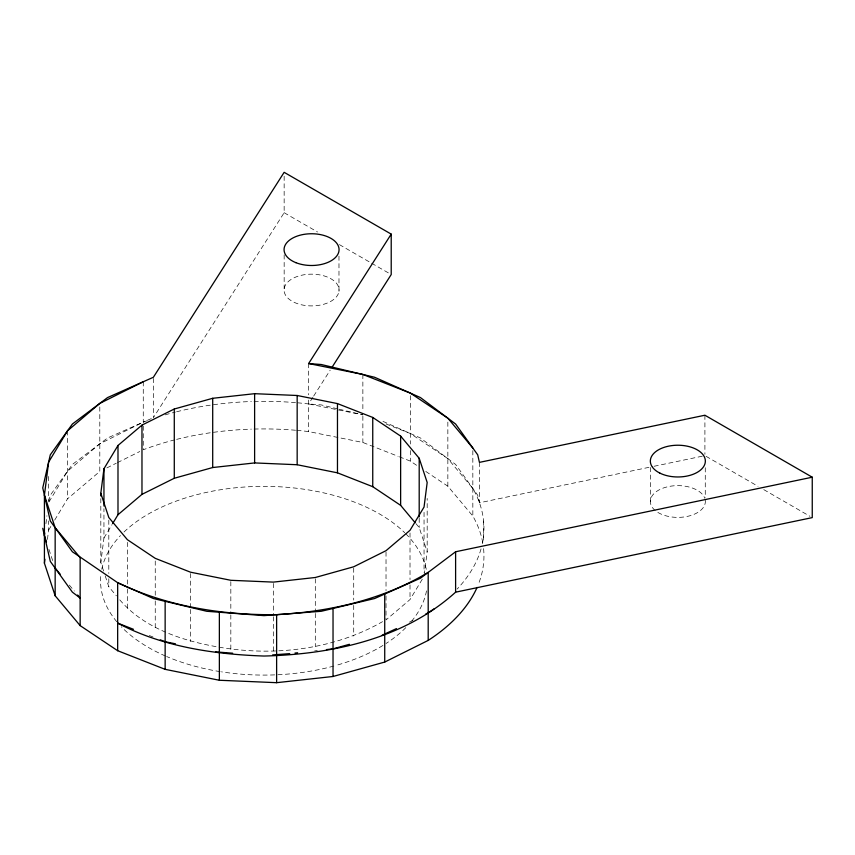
<?xml version="1.0" encoding="UTF-8"?>
<svg xmlns="http://www.w3.org/2000/svg" width="855" height="855" viewBox="0 0 855 855"><rect width="100%" height="100%" fill="white"/><g stroke="black" fill="none" stroke-linecap="round" stroke-linejoin="round"><path stroke-width="0.64" stroke-dasharray="4.28 3.21" d="M45.924 523.688L46.94 515.757M47.442 539.398L48.628 530.143L48.628 520.941M103.615 571.033L100.815 562.558L103.947 537.987L103.947 508.693M424.219 574.998L427.179 551.721L427.179 498.454M48.906 501.319L50.285 495.237L72.386 464.436L107.548 437.984L142.08 422.68L99.8 443.809L67.513 471.233L48.628 502.537M48.628 530.143L51.321 525.665M54.699 520.075L67.513 498.839L99.8 471.426L99.8 403.4M103.947 537.987L111.973 524.692M386.022 595.956L386.022 619.928L410.015 599.558L422.712 578.504M284.149 176.226L284.149 212.724L153.376 417.678L153.376 377.269M312.941 397.212L308.634 403.955A219.949 126.989 0 0 0 296.835 402.737M313.667 396.079L330.18 370.194M106.854 467.909L116.248 463.228M117.424 462.641L139.75 451.526M219.126 647.192C274.199 656.576 333.632 649.725 382.559 621.649M409.406 622.162L412.922 620.399M143.266 381.747L143.266 422.156L152.254 418.18M382.955 421.376L420.446 437.984L455.608 464.436L477.71 495.237L479.431 502.783L652.771 466.541M654.075 466.274L703.601 455.918M314.661 650.89L317.291 650.602M296.835 430.343A219.949 126.989 0 0 1 308.634 431.572L362.862 442.473L398.163 456.335M119.775 599.868C143.822 628.072 182.243 640.812 217.833 646.936M337.65 408.84L321.266 404.917L308.634 403.955L362.862 414.867L338.911 409.139M385.99 423.941L410.347 433.506L447.849 458.601L472.836 488.451A219.949 126.989 0 0 1 482.348 543.609M399.381 456.816L410.347 461.112L418.063 466.274M149.315 635.532L152.97 636.964M284.149 212.724L317.536 231.994M339.403 244.626L370.493 262.571M371.636 263.233L390.062 273.867M706.059 456.314L758 486.303M763.772 489.626L809.942 516.292M425.79 471.447L447.849 486.206L472.836 516.057A219.949 126.989 0 0 1 482.904 543.556M415.819 523.495L419.196 527.524L427.179 551.721M105.208 575.864L108.809 586.754L116.398 595.828M69.319 585.077L74.321 591.04M48.959 549.37L52.679 560.645M705.268 467.728L705.268 497.706M704.905 415.231L704.905 454.336M650.431 467.503L650.431 502.697M483.588 521.016L483.588 543.363M479.431 462.373L479.431 502.783M472.836 450.649L472.836 516.057M447.849 422.103L447.849 486.206M424.048 512.369L424.048 572.294M419.196 518.205L419.196 527.524M410.347 395.705L410.347 444.023M410.347 450.596L410.347 461.112M410.015 532.975L410.015 579.583M410.015 584.906L410.015 599.558M386.022 552.009L386.022 590.634M362.862 374.458L362.862 410.956M362.862 416.182L362.862 442.473M353.714 568.105L353.714 600.071M353.714 605.393L353.714 636.024M338.975 256.115L338.975 291.309A27.499 15.871 0 0 1 295.948 303.098A27.499 15.871 0 0 1 299.774 275.695A27.499 15.871 0 0 1 338.975 291.309M315.303 578.824L315.303 612.116M315.303 613.452L315.303 646.743M308.634 363.546L308.634 394.839M308.634 400.044L308.634 431.572M284.159 254.865L284.159 288.755M273.386 583.441L273.386 615.397M273.386 616.733L273.386 651.35M230.829 581.635L230.829 613.591M230.829 614.927L230.829 649.543M190.537 573.523L190.537 608.151M190.537 609.476L190.537 641.442M155.247 561.008L155.247 595.625M155.247 600.958L155.247 627.591M143.266 426.1L143.266 449.762A219.949 126.989 0 0 1 175.35 439.694M127.374 542.359L127.374 587.631M127.374 588.967L127.374 608.942M108.809 520.171L108.809 573.438M108.809 578.771L108.809 586.754M100.815 498.636L100.815 562.558M67.513 430.813L67.513 498.839M48.628 476.459L48.628 501.233M705.268 500.314A27.499 15.871 0 0 1 667.018 516.099A27.499 15.871 0 0 1 660.434 489.22A27.499 15.871 0 0 1 704.766 498.262M481.044 548.878A219.949 126.989 0 0 1 457.169 589.031M143.266 422.156A219.949 126.989 0 0 1 146.782 420.852M165.133 414.867A219.949 126.989 0 0 1 175.35 412.089M176.643 411.757A219.949 126.989 0 0 1 251.37 401.529M254.021 401.444A219.949 126.989 0 0 1 295.509 402.63M483.588 548.621A219.949 126.989 0 0 1 478.052 585.13M176.643 439.374A219.949 126.989 0 0 1 251.37 429.135M254.021 429.06A219.949 126.989 0 0 1 295.509 430.236M426.495 590.901A163.455 94.371 0 0 1 411.779 621.029M405.815 627.645A163.455 94.371 0 0 1 386.022 643.505M382.955 645.44A163.455 94.371 0 0 1 335.117 665.682M333.824 666.045A163.455 94.371 0 0 1 221.477 671.838M220.141 671.624A163.455 94.371 0 0 1 166.661 656.533M165.475 656.02A163.455 94.371 0 0 1 121.335 626.779M116.825 621.777A163.455 94.371 0 0 1 100.911 574.442M101.756 569.238A163.455 94.371 0 0 1 120.448 535.583M123.996 532.013A163.455 94.371 0 0 1 404.714 532.708M405.698 533.68A163.455 94.371 0 0 1 426.474 570.403"/><path stroke-width="1.28" d="M477.069 587.428A219.949 126.989 0 0 1 428.195 640.406L384.729 662.059L333.033 676.487L276.625 682.685L219.361 680.259L165.143 669.347L117.659 650.708L80.146 625.614L55.158 595.764L44.417 563.199L44.417 495.184L48.628 462.127L67.513 430.813L99.8 403.4L143.266 381.747M44.749 532.954L44.417 535.593L46.48 541.856M44.417 563.199L44.92 559.234M100.815 493.314L103.947 468.743L117.99 445.476L141.973 425.106L174.281 409.011L212.703 398.291L254.619 393.685L297.166 395.491L337.469 403.592L372.748 417.443L400.632 436.093L419.196 458.28L427.179 482.477L424.048 507.047L410.015 530.303L386.022 550.684L353.714 566.78L315.303 577.499L273.386 582.105L230.829 580.299L190.537 572.198L155.247 558.347L127.374 539.687L108.809 517.51L100.815 493.314L100.815 495.975M112.636 523.591L117.99 514.721L141.973 494.35L174.281 478.255L212.703 467.535L254.619 462.929L297.166 464.735L337.469 472.836L372.748 486.687L400.632 505.348L414.974 522.48M472.836 448.041L447.849 418.191L410.347 393.097L362.862 374.458L308.634 363.546L391.216 234.12L284.149 172.315L153.376 377.269L107.548 397.575L72.386 424.027L50.285 454.828L42.75 487.895L50.285 520.952L72.386 551.764L117.659 582.693L153.376 598.521L206.739 611.282L264.003 615.632L321.266 611.282L374.629 598.521L420.446 578.215L455.608 551.764L812.25 477.208L812.25 517.617L455.608 592.173C403.71 639.08 332.103 654.321 264.003 656.042C213.739 654.289 162.642 646.818 117.659 623.103L133.487 629.312M332.328 366.816L391.216 274.541L391.216 234.12M117.659 650.708L117.659 582.693C167.206 606.366 222.022 615.29 276.625 614.67C329.549 611.699 382.377 599.911 428.195 572.38L428.195 640.406M396.474 628.596L382.206 635.158M425.854 613.965L428.195 612.789A219.949 126.989 0 0 0 434.009 608.878M349.417 644.296L333.033 648.87L326.471 649.597M289.738 653.637L272.627 654.909M294.986 653.06L297.615 652.771M232.678 653.209L215.492 651.873M308.634 363.546L321.266 364.508L374.629 377.269L420.446 397.575L455.608 424.027L477.71 454.828L479.431 462.373L704.905 415.231L812.25 477.208M175.467 643.815L165.143 641.742L160.27 639.829M44.417 495.184L55.158 527.749L80.146 557.599L80.146 625.614M55.158 568.158L60.16 574.122M77.645 595.016L80.146 598.008L72.386 592.173L50.285 561.361L42.75 528.305M455.608 551.764L455.608 592.173M419.196 458.28L419.196 516.869M400.632 436.093L400.632 505.348M384.729 594.043L384.729 662.059M372.748 417.443L372.748 486.687M337.469 403.592L337.469 472.836M333.033 608.461L333.033 676.487M297.166 395.491L297.166 464.735M276.625 614.67L276.625 682.685M254.619 393.685L254.619 462.929M219.361 612.233L219.361 680.259M212.703 398.291L212.703 467.535M174.281 409.011L174.281 478.255M165.143 601.332L165.143 669.347M141.973 425.106L141.973 494.35M117.99 445.476L117.99 514.721M103.947 468.743L103.947 506.032M55.158 527.749L55.158 595.764M295.948 262.688A27.499 15.871 0 0 0 338.975 250.9A27.499 15.871 0 0 0 299.774 235.285A27.499 15.871 0 0 0 295.948 262.688M659.921 473.136A27.499 15.871 0 0 0 704.873 464.041A27.499 15.871 0 0 0 668.76 446.118A27.499 15.871 0 0 0 659.921 473.136"/></g></svg>
